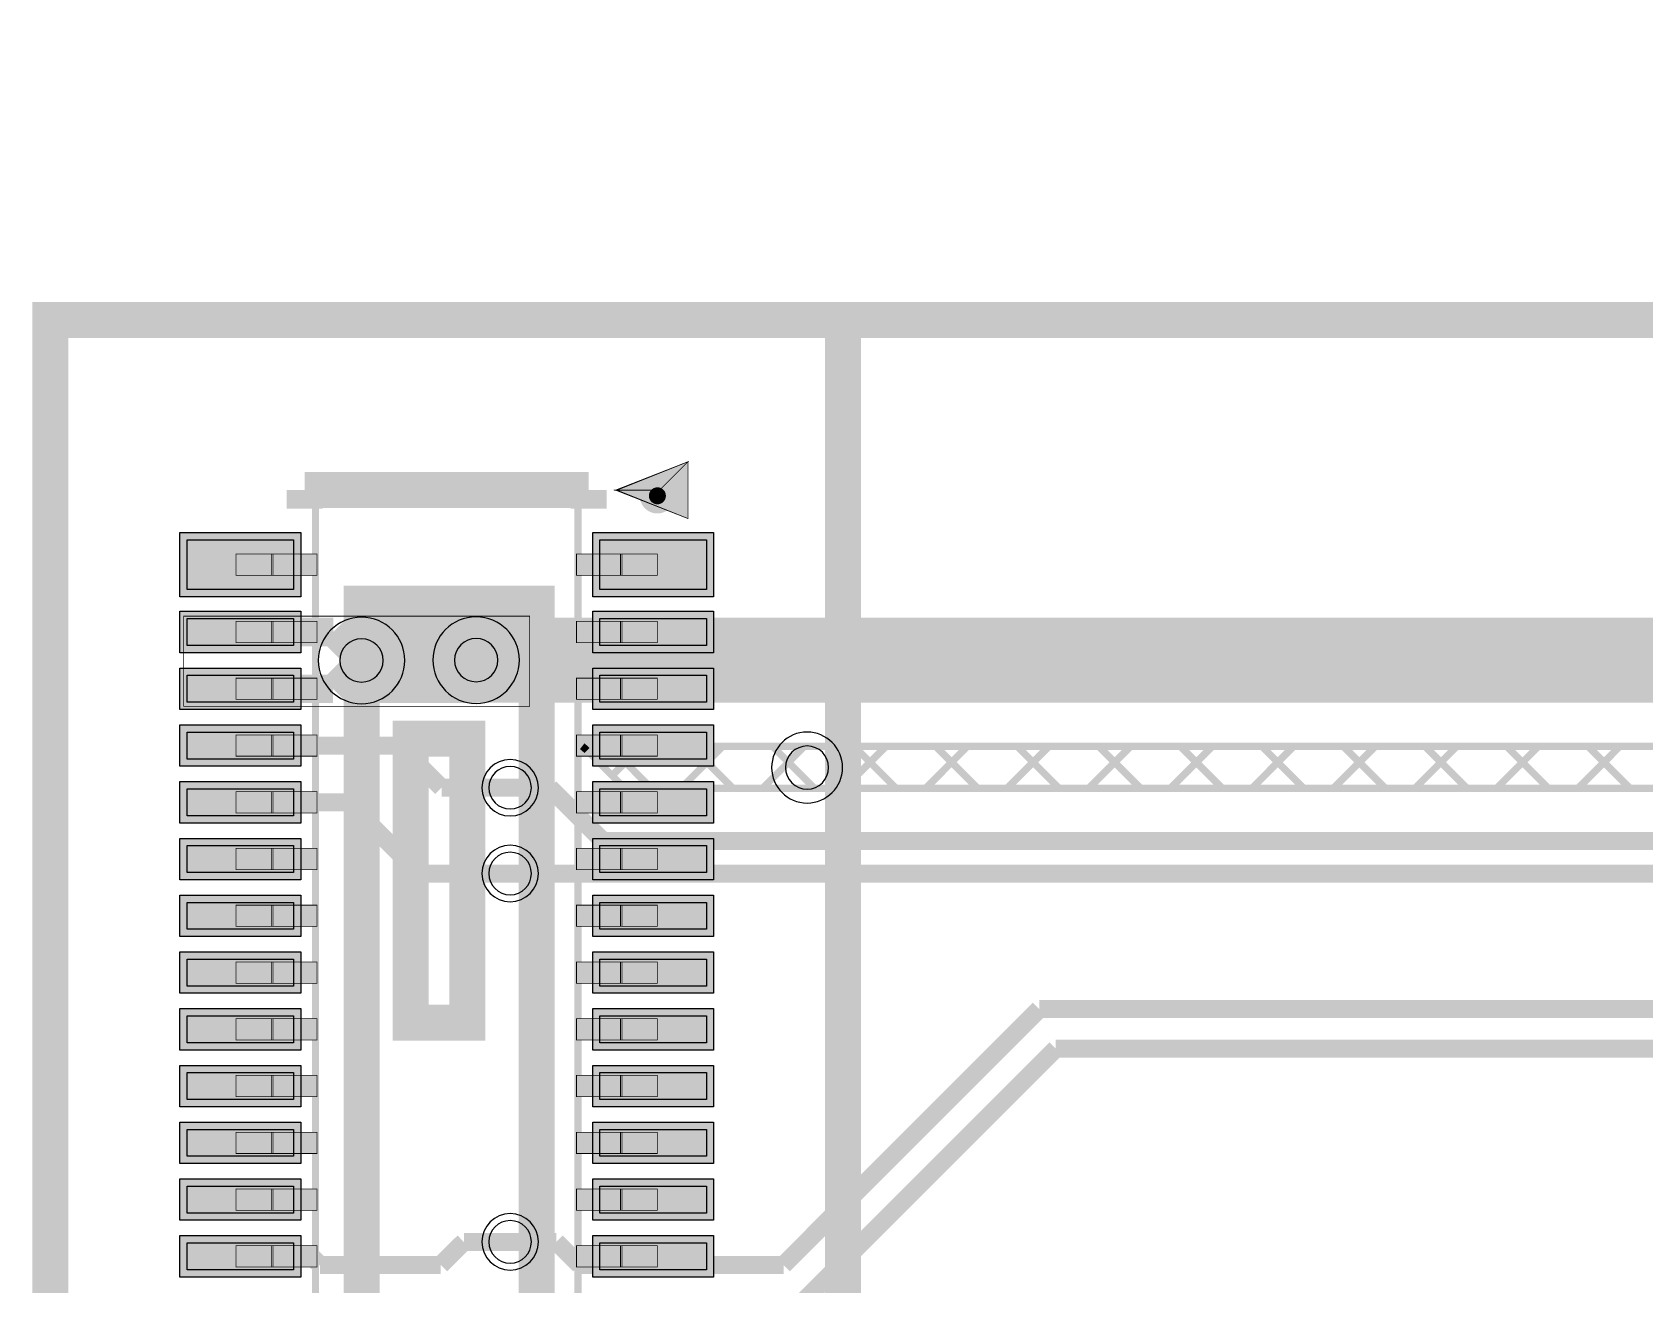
# Model space of a CAD drawing. Header units: millimetres. Extents: x -43 to 134, y -20 to 17.
# Drawn here: x -0.13 to 11.24, y -0.8 to 8.03 of the extents above; entities that cross this region are included whole.
import ezdxf

# ---------------------------------------------------------------- set-up
doc = ezdxf.new("R2010")
doc.units = ezdxf.units.MM
doc.header["$MEASUREMENT"] = 0
for name, color, linetype, true_color in [('Board-Outline-Layer', 7, 'Continuous', 0xff00ff), ('Bottom-Layer', 7, 'Continuous', 0x0000ff), ('Bottom-Paste-Mask-Layer', 7, 'Continuous', 0x800000), ('Bottom-Silkscreen-Layer', 7, 'Continuous', 0x66cc33), ('Bottom-Solder-Mask-Layer', 7, 'Continuous', 0xaa00ff), ('Component-Marking-Layer', 7, 'Continuous', 0x66ffcc), ('Component-Shape-Layer', 7, 'Continuous', 0x00cccc), ('Document-Layer', 7, 'Continuous', 0xffffff), ('Hole-Layer', 7, 'Continuous', 0x222222), ('Multi-Layer', 7, 'Continuous', 0xc0c0c0), ('Pin-Floating-Layer', 7, 'Continuous', 0xff99ff), ('Pin-Soldering-Layer', 7, 'Continuous', 0xcc9999), ('Top-Layer', 7, 'Continuous', 0xff0000)]:
    doc.layers.add(name, color=color, linetype=linetype, true_color=true_color)

msp = doc.modelspace()

# ---------------------------------------------------------------- hatches: boundary and pattern name
at = {"layer": 'Bottom-Layer'}
for points in [[(0.964, 4.45), (1.714, 4.45), (1.714, 4.1), (0.964, 4.1)], [(3.874, 4.45), (4.624, 4.45), (4.624, 4.1), (3.874, 4.1)], [(0.964, 3.895), (1.714, 3.895), (1.714, 3.705), (0.964, 3.705)], [(3.874, 3.895), (4.624, 3.895), (4.624, 3.705), (3.874, 3.705)], [(0.964, 3.495), (1.714, 3.495), (1.714, 3.305), (0.964, 3.305)], [(3.874, 3.495), (4.624, 3.495), (4.624, 3.305), (3.874, 3.305)], [(0.964, 3.095), (1.714, 3.095), (1.714, 2.905), (0.964, 2.905)], [(3.874, 3.095), (4.624, 3.095), (4.624, 2.905), (3.874, 2.905)], [(0.964, 2.695), (1.714, 2.695), (1.714, 2.505), (0.964, 2.505)], [(3.874, 2.695), (4.624, 2.695), (4.624, 2.505), (3.874, 2.505)], [(0.964, 2.295), (1.714, 2.295), (1.714, 2.105), (0.964, 2.105)], [(3.874, 2.295), (4.624, 2.295), (4.624, 2.105), (3.874, 2.105)], [(0.964, 1.895), (1.714, 1.895), (1.714, 1.705), (0.964, 1.705)], [(3.874, 1.895), (4.624, 1.895), (4.624, 1.705), (3.874, 1.705)], [(0.964, 1.495), (1.714, 1.495), (1.714, 1.305), (0.964, 1.305)], [(3.874, 1.495), (4.624, 1.495), (4.624, 1.305), (3.874, 1.305)], [(0.964, 1.095), (1.714, 1.095), (1.714, 0.905), (0.964, 0.905)], [(3.874, 1.095), (4.624, 1.095), (4.624, 0.905), (3.874, 0.905)], [(0.964, 0.695), (1.714, 0.695), (1.714, 0.505), (0.964, 0.505)], [(3.874, 0.695), (4.624, 0.695), (4.624, 0.505), (3.874, 0.505)], [(0.964, 0.295), (1.714, 0.295), (1.714, 0.105), (0.964, 0.105)], [(3.874, 0.295), (4.624, 0.295), (4.624, 0.105), (3.874, 0.105)], [(0.964, -0.105), (1.714, -0.105), (1.714, -0.295), (0.964, -0.295)], [(3.874, -0.105), (4.624, -0.105), (4.624, -0.295), (3.874, -0.295)], [(0.964, -0.505), (1.714, -0.505), (1.714, -0.695), (0.964, -0.695)], [(3.874, -0.505), (4.624, -0.505), (4.624, -0.695), (3.874, -0.695)]]:
    msp.add_hatch(color=256, dxfattribs=at).paths.add_polyline_path(points)
at = {"layer": 'Bottom-Paste-Mask-Layer'}
for points in [[(0.964, 4.45), (1.714, 4.45), (1.714, 4.1), (0.964, 4.1)], [(3.874, 4.45), (4.624, 4.45), (4.624, 4.1), (3.874, 4.1)], [(0.964, 3.895), (1.714, 3.895), (1.714, 3.705), (0.964, 3.705)], [(3.874, 3.895), (4.624, 3.895), (4.624, 3.705), (3.874, 3.705)], [(0.964, 3.495), (1.714, 3.495), (1.714, 3.305), (0.964, 3.305)], [(3.874, 3.495), (4.624, 3.495), (4.624, 3.305), (3.874, 3.305)], [(0.964, 3.095), (1.714, 3.095), (1.714, 2.905), (0.964, 2.905)], [(3.874, 3.095), (4.624, 3.095), (4.624, 2.905), (3.874, 2.905)], [(0.964, 2.695), (1.714, 2.695), (1.714, 2.505), (0.964, 2.505)], [(3.874, 2.695), (4.624, 2.695), (4.624, 2.505), (3.874, 2.505)], [(0.964, 2.295), (1.714, 2.295), (1.714, 2.105), (0.964, 2.105)], [(3.874, 2.295), (4.624, 2.295), (4.624, 2.105), (3.874, 2.105)], [(0.964, 1.895), (1.714, 1.895), (1.714, 1.705), (0.964, 1.705)], [(3.874, 1.895), (4.624, 1.895), (4.624, 1.705), (3.874, 1.705)], [(0.964, 1.495), (1.714, 1.495), (1.714, 1.305), (0.964, 1.305)], [(3.874, 1.495), (4.624, 1.495), (4.624, 1.305), (3.874, 1.305)], [(0.964, 1.095), (1.714, 1.095), (1.714, 0.905), (0.964, 0.905)], [(3.874, 1.095), (4.624, 1.095), (4.624, 0.905), (3.874, 0.905)], [(0.964, 0.695), (1.714, 0.695), (1.714, 0.505), (0.964, 0.505)], [(3.874, 0.695), (4.624, 0.695), (4.624, 0.505), (3.874, 0.505)], [(0.964, 0.295), (1.714, 0.295), (1.714, 0.105), (0.964, 0.105)], [(3.874, 0.295), (4.624, 0.295), (4.624, 0.105), (3.874, 0.105)], [(0.964, -0.105), (1.714, -0.105), (1.714, -0.295), (0.964, -0.295)], [(3.874, -0.105), (4.624, -0.105), (4.624, -0.295), (3.874, -0.295)], [(0.964, -0.505), (1.714, -0.505), (1.714, -0.695), (0.964, -0.695)], [(3.874, -0.505), (4.624, -0.505), (4.624, -0.695), (3.874, -0.695)]]:
    msp.add_hatch(color=256, dxfattribs=at).paths.add_polyline_path(points)
at = {"layer": 'Bottom-Silkscreen-Layer'}
msp.add_hatch(color=256, dxfattribs=at).paths.add_polyline_path([(4.494, 5), (4.494, 4.6), (3.994, 4.8)])
msp.add_hatch(color=256, dxfattribs=at).paths.add_polyline_path([(4.494, 5), (4.494, 4.6), (3.994, 4.8)])
at = {"layer": 'Bottom-Solder-Mask-Layer'}
for points in [[(0.913, 4.501), (1.765, 4.501), (1.765, 4.049), (0.913, 4.049)], [(3.823, 4.501), (4.675, 4.501), (4.675, 4.049), (3.823, 4.049)], [(0.913, 3.946), (1.765, 3.946), (1.765, 3.654), (0.913, 3.654)], [(3.823, 3.946), (4.675, 3.946), (4.675, 3.654), (3.823, 3.654)], [(0.913, 3.546), (1.765, 3.546), (1.765, 3.254), (0.913, 3.254)], [(3.823, 3.546), (4.675, 3.546), (4.675, 3.254), (3.823, 3.254)], [(0.913, 3.146), (1.765, 3.146), (1.765, 2.854), (0.913, 2.854)], [(3.823, 3.146), (4.675, 3.146), (4.675, 2.854), (3.823, 2.854)], [(0.913, 2.746), (1.765, 2.746), (1.765, 2.454), (0.913, 2.454)], [(3.823, 2.746), (4.675, 2.746), (4.675, 2.454), (3.823, 2.454)], [(0.913, 2.346), (1.765, 2.346), (1.765, 2.054), (0.913, 2.054)], [(3.823, 2.346), (4.675, 2.346), (4.675, 2.054), (3.823, 2.054)], [(0.913, 1.946), (1.765, 1.946), (1.765, 1.654), (0.913, 1.654)], [(3.823, 1.946), (4.675, 1.946), (4.675, 1.654), (3.823, 1.654)], [(0.913, 1.546), (1.765, 1.546), (1.765, 1.254), (0.913, 1.254)], [(3.823, 1.546), (4.675, 1.546), (4.675, 1.254), (3.823, 1.254)], [(0.913, 1.146), (1.765, 1.146), (1.765, 0.854), (0.913, 0.854)], [(3.823, 1.146), (4.675, 1.146), (4.675, 0.854), (3.823, 0.854)], [(0.913, 0.746), (1.765, 0.746), (1.765, 0.454), (0.913, 0.454)], [(3.823, 0.746), (4.675, 0.746), (4.675, 0.454), (3.823, 0.454)], [(0.913, 0.346), (1.765, 0.346), (1.765, 0.054), (0.913, 0.054)], [(3.823, 0.346), (4.675, 0.346), (4.675, 0.054), (3.823, 0.054)], [(0.913, -0.054), (1.765, -0.054), (1.765, -0.346), (0.913, -0.346)], [(3.823, -0.054), (4.675, -0.054), (4.675, -0.346), (3.823, -0.346)], [(0.913, -0.454), (1.765, -0.454), (1.765, -0.746), (0.913, -0.746)], [(3.823, -0.454), (4.675, -0.454), (4.675, -0.746), (3.823, -0.746)]]:
    msp.add_hatch(color=256, dxfattribs=at).paths.add_polyline_path(points)
at = {"layer": 'Component-Marking-Layer'}
msp.add_hatch(color=256, dxfattribs=at).paths.add_polyline_path([(4.219, 4.76, 1), (4.339, 4.76, 1)])
msp.add_hatch(color=256, dxfattribs=at).paths.add_polyline_path([(4.219, 4.76, 1), (4.339, 4.76, 1)])
at = {"layer": 'Document-Layer'}
for points in [[(3.984, 4.8), (4.294, 4.8), (4.494, 5), (4.494, 4.6)], [(3.984, 4.8), (4.294, 4.8), (4.494, 5)], [(3.984, 4.8), (4.294, 4.8), (4.494, 5), (4.494, 4.6)], [(3.984, 4.8), (4.294, 4.8), (4.494, 5)]]:
    msp.add_hatch(color=256, dxfattribs=at).paths.add_polyline_path(points)
at = {"layer": 'Pin-Floating-Layer'}
for points in [[(1.879, 4.35), (1.559, 4.35), (1.559, 4.2), (1.879, 4.2)], [(1.879, 4.35), (1.559, 4.35), (1.559, 4.2), (1.879, 4.2)], [(4.029, 4.35), (3.709, 4.35), (3.709, 4.2), (4.029, 4.2)], [(4.029, 4.35), (3.709, 4.35), (3.709, 4.2), (4.029, 4.2)], [(1.879, 3.875), (1.559, 3.875), (1.559, 3.725), (1.879, 3.725)], [(1.879, 3.875), (1.559, 3.875), (1.559, 3.725), (1.879, 3.725)], [(4.029, 3.875), (3.709, 3.875), (3.709, 3.725), (4.029, 3.725)], [(4.029, 3.875), (3.709, 3.875), (3.709, 3.725), (4.029, 3.725)], [(1.879, 3.475), (1.559, 3.475), (1.559, 3.325), (1.879, 3.325)], [(1.879, 3.475), (1.559, 3.475), (1.559, 3.325), (1.879, 3.325)], [(4.029, 3.475), (3.709, 3.475), (3.709, 3.325), (4.029, 3.325)], [(4.029, 3.475), (3.709, 3.475), (3.709, 3.325), (4.029, 3.325)], [(1.879, 3.075), (1.559, 3.075), (1.559, 2.925), (1.879, 2.925)], [(1.879, 3.075), (1.559, 3.075), (1.559, 2.925), (1.879, 2.925)], [(4.029, 3.075), (3.709, 3.075), (3.709, 2.925), (4.029, 2.925)], [(4.029, 3.075), (3.709, 3.075), (3.709, 2.925), (4.029, 2.925)], [(1.879, 2.675), (1.559, 2.675), (1.559, 2.525), (1.879, 2.525)], [(1.879, 2.675), (1.559, 2.675), (1.559, 2.525), (1.879, 2.525)], [(4.029, 2.675), (3.709, 2.675), (3.709, 2.525), (4.029, 2.525)], [(4.029, 2.675), (3.709, 2.675), (3.709, 2.525), (4.029, 2.525)], [(1.879, 2.275), (1.559, 2.275), (1.559, 2.125), (1.879, 2.125)], [(1.879, 2.275), (1.559, 2.275), (1.559, 2.125), (1.879, 2.125)], [(4.029, 2.275), (3.709, 2.275), (3.709, 2.125), (4.029, 2.125)], [(4.029, 2.275), (3.709, 2.275), (3.709, 2.125), (4.029, 2.125)], [(1.879, 1.875), (1.559, 1.875), (1.559, 1.725), (1.879, 1.725)], [(1.879, 1.875), (1.559, 1.875), (1.559, 1.725), (1.879, 1.725)], [(4.029, 1.875), (3.709, 1.875), (3.709, 1.725), (4.029, 1.725)], [(4.029, 1.875), (3.709, 1.875), (3.709, 1.725), (4.029, 1.725)], [(1.879, 1.475), (1.559, 1.475), (1.559, 1.325), (1.879, 1.325)], [(1.879, 1.475), (1.559, 1.475), (1.559, 1.325), (1.879, 1.325)], [(4.029, 1.475), (3.709, 1.475), (3.709, 1.325), (4.029, 1.325)], [(4.029, 1.475), (3.709, 1.475), (3.709, 1.325), (4.029, 1.325)], [(1.879, 1.075), (1.559, 1.075), (1.559, 0.925), (1.879, 0.925)], [(1.879, 1.075), (1.559, 1.075), (1.559, 0.925), (1.879, 0.925)], [(4.029, 1.075), (3.709, 1.075), (3.709, 0.925), (4.029, 0.925)], [(4.029, 1.075), (3.709, 1.075), (3.709, 0.925), (4.029, 0.925)], [(1.879, 0.675), (1.559, 0.675), (1.559, 0.525), (1.879, 0.525)], [(1.879, 0.675), (1.559, 0.675), (1.559, 0.525), (1.879, 0.525)], [(4.029, 0.675), (3.709, 0.675), (3.709, 0.525), (4.029, 0.525)], [(4.029, 0.675), (3.709, 0.675), (3.709, 0.525), (4.029, 0.525)], [(1.879, 0.275), (1.559, 0.275), (1.559, 0.125), (1.879, 0.125)], [(1.879, 0.275), (1.559, 0.275), (1.559, 0.125), (1.879, 0.125)], [(4.029, 0.275), (3.709, 0.275), (3.709, 0.125), (4.029, 0.125)], [(4.029, 0.275), (3.709, 0.275), (3.709, 0.125), (4.029, 0.125)], [(1.879, -0.125), (1.559, -0.125), (1.559, -0.275), (1.879, -0.275)], [(1.879, -0.125), (1.559, -0.125), (1.559, -0.275), (1.879, -0.275)], [(4.029, -0.125), (3.709, -0.125), (3.709, -0.275), (4.029, -0.275)], [(4.029, -0.125), (3.709, -0.125), (3.709, -0.275), (4.029, -0.275)], [(1.879, -0.525), (1.559, -0.525), (1.559, -0.675), (1.879, -0.675)], [(1.879, -0.525), (1.559, -0.525), (1.559, -0.675), (1.879, -0.675)], [(4.029, -0.525), (3.709, -0.525), (3.709, -0.675), (4.029, -0.675)], [(4.029, -0.525), (3.709, -0.525), (3.709, -0.675), (4.029, -0.675)]]:
    msp.add_hatch(color=256, dxfattribs=at).paths.add_polyline_path(points)
at = {"layer": 'Pin-Soldering-Layer'}
for points in [[(1.569, 4.35), (1.309, 4.35), (1.309, 4.2), (1.569, 4.2)], [(1.569, 4.35), (1.309, 4.35), (1.309, 4.2), (1.569, 4.2)], [(4.279, 4.35), (4.019, 4.35), (4.019, 4.2), (4.279, 4.2)], [(4.279, 4.35), (4.019, 4.35), (4.019, 4.2), (4.279, 4.2)], [(1.569, 3.875), (1.309, 3.875), (1.309, 3.725), (1.569, 3.725)], [(1.569, 3.875), (1.309, 3.875), (1.309, 3.725), (1.569, 3.725)], [(4.279, 3.875), (4.019, 3.875), (4.019, 3.725), (4.279, 3.725)], [(4.279, 3.875), (4.019, 3.875), (4.019, 3.725), (4.279, 3.725)], [(1.569, 3.475), (1.309, 3.475), (1.309, 3.325), (1.569, 3.325)], [(1.569, 3.475), (1.309, 3.475), (1.309, 3.325), (1.569, 3.325)], [(4.279, 3.475), (4.019, 3.475), (4.019, 3.325), (4.279, 3.325)], [(4.279, 3.475), (4.019, 3.475), (4.019, 3.325), (4.279, 3.325)], [(1.569, 3.075), (1.309, 3.075), (1.309, 2.925), (1.569, 2.925)], [(1.569, 3.075), (1.309, 3.075), (1.309, 2.925), (1.569, 2.925)], [(4.279, 3.075), (4.019, 3.075), (4.019, 2.925), (4.279, 2.925)], [(4.279, 3.075), (4.019, 3.075), (4.019, 2.925), (4.279, 2.925)], [(1.569, 2.675), (1.309, 2.675), (1.309, 2.525), (1.569, 2.525)], [(1.569, 2.675), (1.309, 2.675), (1.309, 2.525), (1.569, 2.525)], [(4.279, 2.675), (4.019, 2.675), (4.019, 2.525), (4.279, 2.525)], [(4.279, 2.675), (4.019, 2.675), (4.019, 2.525), (4.279, 2.525)], [(1.569, 2.275), (1.309, 2.275), (1.309, 2.125), (1.569, 2.125)], [(1.569, 2.275), (1.309, 2.275), (1.309, 2.125), (1.569, 2.125)], [(4.279, 2.275), (4.019, 2.275), (4.019, 2.125), (4.279, 2.125)], [(4.279, 2.275), (4.019, 2.275), (4.019, 2.125), (4.279, 2.125)], [(1.569, 1.875), (1.309, 1.875), (1.309, 1.725), (1.569, 1.725)], [(1.569, 1.875), (1.309, 1.875), (1.309, 1.725), (1.569, 1.725)], [(4.279, 1.875), (4.019, 1.875), (4.019, 1.725), (4.279, 1.725)], [(4.279, 1.875), (4.019, 1.875), (4.019, 1.725), (4.279, 1.725)], [(1.569, 1.475), (1.309, 1.475), (1.309, 1.325), (1.569, 1.325)], [(1.569, 1.475), (1.309, 1.475), (1.309, 1.325), (1.569, 1.325)], [(4.279, 1.475), (4.019, 1.475), (4.019, 1.325), (4.279, 1.325)], [(4.279, 1.475), (4.019, 1.475), (4.019, 1.325), (4.279, 1.325)], [(1.569, 1.075), (1.309, 1.075), (1.309, 0.925), (1.569, 0.925)], [(1.569, 1.075), (1.309, 1.075), (1.309, 0.925), (1.569, 0.925)], [(4.279, 1.075), (4.019, 1.075), (4.019, 0.925), (4.279, 0.925)], [(4.279, 1.075), (4.019, 1.075), (4.019, 0.925), (4.279, 0.925)], [(1.569, 0.675), (1.309, 0.675), (1.309, 0.525), (1.569, 0.525)], [(1.569, 0.675), (1.309, 0.675), (1.309, 0.525), (1.569, 0.525)], [(4.279, 0.675), (4.019, 0.675), (4.019, 0.525), (4.279, 0.525)], [(4.279, 0.675), (4.019, 0.675), (4.019, 0.525), (4.279, 0.525)], [(1.569, 0.275), (1.309, 0.275), (1.309, 0.125), (1.569, 0.125)], [(1.569, 0.275), (1.309, 0.275), (1.309, 0.125), (1.569, 0.125)], [(4.279, 0.275), (4.019, 0.275), (4.019, 0.125), (4.279, 0.125)], [(4.279, 0.275), (4.019, 0.275), (4.019, 0.125), (4.279, 0.125)], [(1.569, -0.125), (1.309, -0.125), (1.309, -0.275), (1.569, -0.275)], [(1.569, -0.125), (1.309, -0.125), (1.309, -0.275), (1.569, -0.275)], [(4.279, -0.125), (4.019, -0.125), (4.019, -0.275), (4.279, -0.275)], [(4.279, -0.125), (4.019, -0.125), (4.019, -0.275), (4.279, -0.275)], [(1.569, -0.525), (1.309, -0.525), (1.309, -0.675), (1.569, -0.675)], [(1.569, -0.525), (1.309, -0.525), (1.309, -0.675), (1.569, -0.675)], [(4.279, -0.525), (4.019, -0.525), (4.019, -0.675), (4.279, -0.675)], [(4.279, -0.525), (4.019, -0.525), (4.019, -0.675), (4.279, -0.675)]]:
    msp.add_hatch(color=256, dxfattribs=at).paths.add_polyline_path(points)

# ---------------------------------------------------------------- linework, layer by layer
at = {"layer": 'Board-Outline-Layer', "const_width": 0.254}
msp.add_lwpolyline([(98, -7.9), (90.165, -7.9), (88.265, -6), (0, -6), (0, 6), (88.265, 6), (88.265, 6), (90.165, 7.9), (98, 7.9)], close=True, dxfattribs=at)
at = {"layer": 'Bottom-Layer'}
for points in [[(0.964, 4.45), (1.714, 4.45), (1.714, 4.1), (0.964, 4.1)], [(3.874, 4.45), (4.624, 4.45), (4.624, 4.1), (3.874, 4.1)], [(0.964, 3.895), (1.714, 3.895), (1.714, 3.705), (0.964, 3.705)], [(3.874, 3.895), (4.624, 3.895), (4.624, 3.705), (3.874, 3.705)], [(0.964, 3.495), (1.714, 3.495), (1.714, 3.305), (0.964, 3.305)], [(3.874, 3.495), (4.624, 3.495), (4.624, 3.305), (3.874, 3.305)], [(0.964, 3.095), (1.714, 3.095), (1.714, 2.905), (0.964, 2.905)], [(3.874, 3.095), (4.624, 3.095), (4.624, 2.905), (3.874, 2.905)], [(0.964, 2.695), (1.714, 2.695), (1.714, 2.505), (0.964, 2.505)], [(3.874, 2.695), (4.624, 2.695), (4.624, 2.505), (3.874, 2.505)], [(0.964, 2.295), (1.714, 2.295), (1.714, 2.105), (0.964, 2.105)], [(3.874, 2.295), (4.624, 2.295), (4.624, 2.105), (3.874, 2.105)], [(0.964, 1.895), (1.714, 1.895), (1.714, 1.705), (0.964, 1.705)], [(3.874, 1.895), (4.624, 1.895), (4.624, 1.705), (3.874, 1.705)], [(0.964, 1.495), (1.714, 1.495), (1.714, 1.305), (0.964, 1.305)], [(3.874, 1.495), (4.624, 1.495), (4.624, 1.305), (3.874, 1.305)], [(0.964, 1.095), (1.714, 1.095), (1.714, 0.905), (0.964, 0.905)], [(3.874, 1.095), (4.624, 1.095), (4.624, 0.905), (3.874, 0.905)], [(0.964, 0.695), (1.714, 0.695), (1.714, 0.505), (0.964, 0.505)], [(3.874, 0.695), (4.624, 0.695), (4.624, 0.505), (3.874, 0.505)], [(0.964, 0.295), (1.714, 0.295), (1.714, 0.105), (0.964, 0.105)], [(3.874, 0.295), (4.624, 0.295), (4.624, 0.105), (3.874, 0.105)], [(0.964, -0.105), (1.714, -0.105), (1.714, -0.295), (0.964, -0.295)], [(3.874, -0.105), (4.624, -0.105), (4.624, -0.295), (3.874, -0.295)], [(0.964, -0.505), (1.714, -0.505), (1.714, -0.695), (0.964, -0.695)], [(3.874, -0.505), (4.624, -0.505), (4.624, -0.695), (3.874, -0.695)]]:
    msp.add_lwpolyline(points, close=True, dxfattribs=at)
at = {"layer": 'Bottom-Layer', "const_width": 0.00508}
msp.add_lwpolyline([(0.94, 3.912), (3.378, 3.912), (3.378, 3.277), (0.94, 3.277)], close=True, dxfattribs=at)
at = {"layer": 'Bottom-Layer'}
for points, const_width in [([(1.339, 3.8), (1.994, 3.8)], 0.201), ([(1.994, 3.8), (2.194, 3.6)], 0.201), ([(1.993, 3.4), (2.194, 3.6)], 0.201), ([(1.339, 3.4), (1.993, 3.4)], 0.201), ([(1.339, 3), (2.461, 3)], 0.127), ([(2.461, 3), (2.758, 2.703)], 0.127), ([(2.758, 2.703), (3.241, 2.703)], 0.127), ([(1.339, 2.6), (2.099, 2.6)], 0.127), ([(2.099, 2.6), (2.601, 2.098)], 0.127), ([(2.601, 2.098), (3.241, 2.098)], 0.127), ([(2.752, -0.66), (2.915, -0.498)], 0.127), ([(2.915, -0.498), (3.241, -0.498)], 0.127), ([(1.339, -0.6), (1.841, -0.6)], 0.127), ([(1.841, -0.6), (1.901, -0.66)], 0.127), ([(1.901, -0.66), (2.752, -0.66)], 0.127)]:
    msp.add_lwpolyline(points, dxfattribs=dict(at, const_width=const_width))
at = {"layer": 'Bottom-Paste-Mask-Layer'}
for points in [[(0.964, 4.45), (1.714, 4.45), (1.714, 4.1), (0.964, 4.1)], [(3.874, 4.45), (4.624, 4.45), (4.624, 4.1), (3.874, 4.1)], [(0.964, 3.895), (1.714, 3.895), (1.714, 3.705), (0.964, 3.705)], [(3.874, 3.895), (4.624, 3.895), (4.624, 3.705), (3.874, 3.705)], [(0.964, 3.495), (1.714, 3.495), (1.714, 3.305), (0.964, 3.305)], [(3.874, 3.495), (4.624, 3.495), (4.624, 3.305), (3.874, 3.305)], [(0.964, 3.095), (1.714, 3.095), (1.714, 2.905), (0.964, 2.905)], [(3.874, 3.095), (4.624, 3.095), (4.624, 2.905), (3.874, 2.905)], [(0.964, 2.695), (1.714, 2.695), (1.714, 2.505), (0.964, 2.505)], [(3.874, 2.695), (4.624, 2.695), (4.624, 2.505), (3.874, 2.505)], [(0.964, 2.295), (1.714, 2.295), (1.714, 2.105), (0.964, 2.105)], [(3.874, 2.295), (4.624, 2.295), (4.624, 2.105), (3.874, 2.105)], [(0.964, 1.895), (1.714, 1.895), (1.714, 1.705), (0.964, 1.705)], [(3.874, 1.895), (4.624, 1.895), (4.624, 1.705), (3.874, 1.705)], [(0.964, 1.495), (1.714, 1.495), (1.714, 1.305), (0.964, 1.305)], [(3.874, 1.495), (4.624, 1.495), (4.624, 1.305), (3.874, 1.305)], [(0.964, 1.095), (1.714, 1.095), (1.714, 0.905), (0.964, 0.905)], [(3.874, 1.095), (4.624, 1.095), (4.624, 0.905), (3.874, 0.905)], [(0.964, 0.695), (1.714, 0.695), (1.714, 0.505), (0.964, 0.505)], [(3.874, 0.695), (4.624, 0.695), (4.624, 0.505), (3.874, 0.505)], [(0.964, 0.295), (1.714, 0.295), (1.714, 0.105), (0.964, 0.105)], [(3.874, 0.295), (4.624, 0.295), (4.624, 0.105), (3.874, 0.105)], [(0.964, -0.105), (1.714, -0.105), (1.714, -0.295), (0.964, -0.295)], [(3.874, -0.105), (4.624, -0.105), (4.624, -0.295), (3.874, -0.295)], [(0.964, -0.505), (1.714, -0.505), (1.714, -0.695), (0.964, -0.695)], [(3.874, -0.505), (4.624, -0.505), (4.624, -0.695), (3.874, -0.695)]]:
    msp.add_lwpolyline(points, close=True, dxfattribs=at)
at = {"layer": 'Bottom-Silkscreen-Layer'}
for points, const_width in [([(4.494, 5), (4.494, 4.6), (3.994, 4.8)], 0.00508), ([(4.494, 5), (4.494, 4.6), (3.994, 4.8)], 0.00508), ([(2.194, 4), (2.194, -4.064), (3.429, -4.064), (3.429, 4)], 0.254), ([(2.194, 4), (2.194, -4.064), (3.429, -4.064), (3.429, 4)], 0.254), ([(2.54, 3.048), (2.54, 1.048), (2.94, 1.048), (2.94, 3.048)], 0.254), ([(2.54, 3.048), (2.54, 1.048), (2.94, 1.048), (2.94, 3.048)], 0.254)]:
    msp.add_lwpolyline(points, close=True, dxfattribs=dict(at, const_width=const_width))
at = {"layer": 'Bottom-Silkscreen-Layer', "const_width": 0.254}
for points in [[(1.794, 4.8), (1.794, 4.67)], [(1.794, 4.8), (3.794, 4.8)], [(1.794, 4.8), (1.794, 4.67)], [(1.794, 4.8), (3.794, 4.8)], [(3.794, 4.8), (3.794, 4.67)], [(3.794, 4.8), (3.794, 4.67)]]:
    msp.add_lwpolyline(points, dxfattribs=at)
at = {"layer": 'Bottom-Solder-Mask-Layer'}
for points in [[(0.913, 4.501), (1.765, 4.501), (1.765, 4.049), (0.913, 4.049)], [(3.823, 4.501), (4.675, 4.501), (4.675, 4.049), (3.823, 4.049)], [(0.913, 3.946), (1.765, 3.946), (1.765, 3.654), (0.913, 3.654)], [(3.823, 3.946), (4.675, 3.946), (4.675, 3.654), (3.823, 3.654)], [(0.913, 3.546), (1.765, 3.546), (1.765, 3.254), (0.913, 3.254)], [(3.823, 3.546), (4.675, 3.546), (4.675, 3.254), (3.823, 3.254)], [(0.913, 3.146), (1.765, 3.146), (1.765, 2.854), (0.913, 2.854)], [(3.823, 3.146), (4.675, 3.146), (4.675, 2.854), (3.823, 2.854)], [(0.913, 2.746), (1.765, 2.746), (1.765, 2.454), (0.913, 2.454)], [(3.823, 2.746), (4.675, 2.746), (4.675, 2.454), (3.823, 2.454)], [(0.913, 2.346), (1.765, 2.346), (1.765, 2.054), (0.913, 2.054)], [(3.823, 2.346), (4.675, 2.346), (4.675, 2.054), (3.823, 2.054)], [(0.913, 1.946), (1.765, 1.946), (1.765, 1.654), (0.913, 1.654)], [(3.823, 1.946), (4.675, 1.946), (4.675, 1.654), (3.823, 1.654)], [(0.913, 1.546), (1.765, 1.546), (1.765, 1.254), (0.913, 1.254)], [(3.823, 1.546), (4.675, 1.546), (4.675, 1.254), (3.823, 1.254)], [(0.913, 1.146), (1.765, 1.146), (1.765, 0.854), (0.913, 0.854)], [(3.823, 1.146), (4.675, 1.146), (4.675, 0.854), (3.823, 0.854)], [(0.913, 0.746), (1.765, 0.746), (1.765, 0.454), (0.913, 0.454)], [(3.823, 0.746), (4.675, 0.746), (4.675, 0.454), (3.823, 0.454)], [(0.913, 0.346), (1.765, 0.346), (1.765, 0.054), (0.913, 0.054)], [(3.823, 0.346), (4.675, 0.346), (4.675, 0.054), (3.823, 0.054)], [(0.913, -0.054), (1.765, -0.054), (1.765, -0.346), (0.913, -0.346)], [(3.823, -0.054), (4.675, -0.054), (4.675, -0.346), (3.823, -0.346)], [(0.913, -0.454), (1.765, -0.454), (1.765, -0.746), (0.913, -0.746)], [(3.823, -0.454), (4.675, -0.454), (4.675, -0.746), (3.823, -0.746)]]:
    msp.add_lwpolyline(points, close=True, dxfattribs=at)
at = {"layer": 'Component-Marking-Layer', "const_width": 0.129}
msp.add_lwpolyline([(4.219, 4.76, 1), (4.339, 4.76, 1)], format="xyb", close=True, dxfattribs=at)
msp.add_lwpolyline([(4.219, 4.76, 1), (4.339, 4.76, 1)], format="xyb", close=True, dxfattribs=at)
at = {"layer": 'Component-Shape-Layer', "const_width": 0.0508}
msp.add_lwpolyline([(1.869, 4.76), (1.869, -4.76), (3.719, -4.76), (3.719, 4.76)], close=True, dxfattribs=at)
msp.add_lwpolyline([(1.869, 4.76), (1.869, -4.76), (3.719, -4.76), (3.719, 4.76)], close=True, dxfattribs=at)
at = {"layer": 'Document-Layer'}
for points, const_width in [([(0, -6), (0, 6), (5.588, 6), (5.588, -6)], 0.254), ([(3.984, 4.8), (4.294, 4.8), (4.494, 5)], 0.00508), ([(3.984, 4.8), (4.294, 4.8), (4.494, 5)], 0.00508), ([(3.984, 4.8), (4.294, 4.8), (4.494, 5), (4.494, 4.6)], 0.00508), ([(3.984, 4.8), (4.294, 4.8), (4.494, 5), (4.494, 4.6)], 0.00508)]:
    msp.add_lwpolyline(points, close=True, dxfattribs=dict(at, const_width=const_width))
at = {"layer": 'Hole-Layer'}
for points in [[(2.041, 3.6, 1), (2.346, 3.6, 1)], [(5.182, 2.845, 1), (5.486, 2.845, 1)]]:
    msp.add_lwpolyline(points, format="xyb", close=True, dxfattribs=at)
for points in [[(2.849, 3.602, 1), (3.154, 3.602), (3.154, 3.602, 1), (2.849, 3.602)], [(3.091, 2.703, 1), (3.391, 2.703), (3.391, 2.703, 1), (3.091, 2.703)], [(3.091, 2.098, 1), (3.391, 2.098), (3.391, 2.098, 1), (3.091, 2.098)], [(3.091, -0.498, 1), (3.391, -0.498), (3.391, -0.498, 1), (3.091, -0.498)]]:
    msp.add_lwpolyline(points, format="xyb", dxfattribs=at)
at = {"layer": 'Multi-Layer'}
for points in [[(1.889, 3.6, 1), (2.499, 3.6), (2.499, 3.6, 1), (1.889, 3.6)], [(2.696, 3.602, 1), (3.306, 3.602), (3.306, 3.602, 1), (2.696, 3.602)], [(5.084, 2.845, 1), (5.584, 2.845), (5.584, 2.845, 1), (5.084, 2.845)]]:
    msp.add_lwpolyline(points, format="xyb", dxfattribs=at)
for points in [[(3.042, 2.703, 1), (3.44, 2.703, 1)], [(3.042, 2.098, 1), (3.44, 2.098, 1)], [(3.042, -0.498, 1), (3.44, -0.498, 1)]]:
    msp.add_lwpolyline(points, format="xyb", close=True, dxfattribs=at)
at = {"layer": 'Pin-Floating-Layer', "const_width": 0.00508}
for points in [[(1.879, 4.35), (1.559, 4.35), (1.559, 4.2), (1.879, 4.2)], [(1.879, 4.35), (1.559, 4.35), (1.559, 4.2), (1.879, 4.2)], [(4.029, 4.35), (3.709, 4.35), (3.709, 4.2), (4.029, 4.2)], [(4.029, 4.35), (3.709, 4.35), (3.709, 4.2), (4.029, 4.2)], [(1.879, 3.875), (1.559, 3.875), (1.559, 3.725), (1.879, 3.725)], [(1.879, 3.875), (1.559, 3.875), (1.559, 3.725), (1.879, 3.725)], [(4.029, 3.875), (3.709, 3.875), (3.709, 3.725), (4.029, 3.725)], [(4.029, 3.875), (3.709, 3.875), (3.709, 3.725), (4.029, 3.725)], [(1.879, 3.475), (1.559, 3.475), (1.559, 3.325), (1.879, 3.325)], [(1.879, 3.475), (1.559, 3.475), (1.559, 3.325), (1.879, 3.325)], [(4.029, 3.475), (3.709, 3.475), (3.709, 3.325), (4.029, 3.325)], [(4.029, 3.475), (3.709, 3.475), (3.709, 3.325), (4.029, 3.325)], [(1.879, 3.075), (1.559, 3.075), (1.559, 2.925), (1.879, 2.925)], [(1.879, 3.075), (1.559, 3.075), (1.559, 2.925), (1.879, 2.925)], [(4.029, 3.075), (3.709, 3.075), (3.709, 2.925), (4.029, 2.925)], [(4.029, 3.075), (3.709, 3.075), (3.709, 2.925), (4.029, 2.925)], [(1.879, 2.675), (1.559, 2.675), (1.559, 2.525), (1.879, 2.525)], [(1.879, 2.675), (1.559, 2.675), (1.559, 2.525), (1.879, 2.525)], [(4.029, 2.675), (3.709, 2.675), (3.709, 2.525), (4.029, 2.525)], [(4.029, 2.675), (3.709, 2.675), (3.709, 2.525), (4.029, 2.525)], [(1.879, 2.275), (1.559, 2.275), (1.559, 2.125), (1.879, 2.125)], [(1.879, 2.275), (1.559, 2.275), (1.559, 2.125), (1.879, 2.125)], [(4.029, 2.275), (3.709, 2.275), (3.709, 2.125), (4.029, 2.125)], [(4.029, 2.275), (3.709, 2.275), (3.709, 2.125), (4.029, 2.125)], [(1.879, 1.875), (1.559, 1.875), (1.559, 1.725), (1.879, 1.725)], [(1.879, 1.875), (1.559, 1.875), (1.559, 1.725), (1.879, 1.725)], [(4.029, 1.875), (3.709, 1.875), (3.709, 1.725), (4.029, 1.725)], [(4.029, 1.875), (3.709, 1.875), (3.709, 1.725), (4.029, 1.725)], [(1.879, 1.475), (1.559, 1.475), (1.559, 1.325), (1.879, 1.325)], [(1.879, 1.475), (1.559, 1.475), (1.559, 1.325), (1.879, 1.325)], [(4.029, 1.475), (3.709, 1.475), (3.709, 1.325), (4.029, 1.325)], [(4.029, 1.475), (3.709, 1.475), (3.709, 1.325), (4.029, 1.325)], [(1.879, 1.075), (1.559, 1.075), (1.559, 0.925), (1.879, 0.925)], [(1.879, 1.075), (1.559, 1.075), (1.559, 0.925), (1.879, 0.925)], [(4.029, 1.075), (3.709, 1.075), (3.709, 0.925), (4.029, 0.925)], [(4.029, 1.075), (3.709, 1.075), (3.709, 0.925), (4.029, 0.925)], [(1.879, 0.675), (1.559, 0.675), (1.559, 0.525), (1.879, 0.525)], [(1.879, 0.675), (1.559, 0.675), (1.559, 0.525), (1.879, 0.525)], [(4.029, 0.675), (3.709, 0.675), (3.709, 0.525), (4.029, 0.525)], [(4.029, 0.675), (3.709, 0.675), (3.709, 0.525), (4.029, 0.525)], [(1.879, 0.275), (1.559, 0.275), (1.559, 0.125), (1.879, 0.125)], [(1.879, 0.275), (1.559, 0.275), (1.559, 0.125), (1.879, 0.125)], [(4.029, 0.275), (3.709, 0.275), (3.709, 0.125), (4.029, 0.125)], [(4.029, 0.275), (3.709, 0.275), (3.709, 0.125), (4.029, 0.125)], [(1.879, -0.125), (1.559, -0.125), (1.559, -0.275), (1.879, -0.275)], [(1.879, -0.125), (1.559, -0.125), (1.559, -0.275), (1.879, -0.275)], [(4.029, -0.125), (3.709, -0.125), (3.709, -0.275), (4.029, -0.275)], [(4.029, -0.125), (3.709, -0.125), (3.709, -0.275), (4.029, -0.275)], [(1.879, -0.525), (1.559, -0.525), (1.559, -0.675), (1.879, -0.675)], [(1.879, -0.525), (1.559, -0.525), (1.559, -0.675), (1.879, -0.675)], [(4.029, -0.525), (3.709, -0.525), (3.709, -0.675), (4.029, -0.675)], [(4.029, -0.525), (3.709, -0.525), (3.709, -0.675), (4.029, -0.675)]]:
    msp.add_lwpolyline(points, close=True, dxfattribs=at)
at = {"layer": 'Pin-Soldering-Layer', "const_width": 0.00508}
for points in [[(1.569, 4.35), (1.309, 4.35), (1.309, 4.2), (1.569, 4.2)], [(1.569, 4.35), (1.309, 4.35), (1.309, 4.2), (1.569, 4.2)], [(4.279, 4.35), (4.019, 4.35), (4.019, 4.2), (4.279, 4.2)], [(4.279, 4.35), (4.019, 4.35), (4.019, 4.2), (4.279, 4.2)], [(1.569, 3.875), (1.309, 3.875), (1.309, 3.725), (1.569, 3.725)], [(1.569, 3.875), (1.309, 3.875), (1.309, 3.725), (1.569, 3.725)], [(4.279, 3.875), (4.019, 3.875), (4.019, 3.725), (4.279, 3.725)], [(4.279, 3.875), (4.019, 3.875), (4.019, 3.725), (4.279, 3.725)], [(1.569, 3.475), (1.309, 3.475), (1.309, 3.325), (1.569, 3.325)], [(1.569, 3.475), (1.309, 3.475), (1.309, 3.325), (1.569, 3.325)], [(4.279, 3.475), (4.019, 3.475), (4.019, 3.325), (4.279, 3.325)], [(4.279, 3.475), (4.019, 3.475), (4.019, 3.325), (4.279, 3.325)], [(1.569, 3.075), (1.309, 3.075), (1.309, 2.925), (1.569, 2.925)], [(1.569, 3.075), (1.309, 3.075), (1.309, 2.925), (1.569, 2.925)], [(4.279, 3.075), (4.019, 3.075), (4.019, 2.925), (4.279, 2.925)], [(4.279, 3.075), (4.019, 3.075), (4.019, 2.925), (4.279, 2.925)], [(1.569, 2.675), (1.309, 2.675), (1.309, 2.525), (1.569, 2.525)], [(1.569, 2.675), (1.309, 2.675), (1.309, 2.525), (1.569, 2.525)], [(4.279, 2.675), (4.019, 2.675), (4.019, 2.525), (4.279, 2.525)], [(4.279, 2.675), (4.019, 2.675), (4.019, 2.525), (4.279, 2.525)], [(1.569, 2.275), (1.309, 2.275), (1.309, 2.125), (1.569, 2.125)], [(1.569, 2.275), (1.309, 2.275), (1.309, 2.125), (1.569, 2.125)], [(4.279, 2.275), (4.019, 2.275), (4.019, 2.125), (4.279, 2.125)], [(4.279, 2.275), (4.019, 2.275), (4.019, 2.125), (4.279, 2.125)], [(1.569, 1.875), (1.309, 1.875), (1.309, 1.725), (1.569, 1.725)], [(1.569, 1.875), (1.309, 1.875), (1.309, 1.725), (1.569, 1.725)], [(4.279, 1.875), (4.019, 1.875), (4.019, 1.725), (4.279, 1.725)], [(4.279, 1.875), (4.019, 1.875), (4.019, 1.725), (4.279, 1.725)], [(1.569, 1.475), (1.309, 1.475), (1.309, 1.325), (1.569, 1.325)], [(1.569, 1.475), (1.309, 1.475), (1.309, 1.325), (1.569, 1.325)], [(4.279, 1.475), (4.019, 1.475), (4.019, 1.325), (4.279, 1.325)], [(4.279, 1.475), (4.019, 1.475), (4.019, 1.325), (4.279, 1.325)], [(1.569, 1.075), (1.309, 1.075), (1.309, 0.925), (1.569, 0.925)], [(1.569, 1.075), (1.309, 1.075), (1.309, 0.925), (1.569, 0.925)], [(4.279, 1.075), (4.019, 1.075), (4.019, 0.925), (4.279, 0.925)], [(4.279, 1.075), (4.019, 1.075), (4.019, 0.925), (4.279, 0.925)], [(1.569, 0.675), (1.309, 0.675), (1.309, 0.525), (1.569, 0.525)], [(1.569, 0.675), (1.309, 0.675), (1.309, 0.525), (1.569, 0.525)], [(4.279, 0.675), (4.019, 0.675), (4.019, 0.525), (4.279, 0.525)], [(4.279, 0.675), (4.019, 0.675), (4.019, 0.525), (4.279, 0.525)], [(1.569, 0.275), (1.309, 0.275), (1.309, 0.125), (1.569, 0.125)], [(1.569, 0.275), (1.309, 0.275), (1.309, 0.125), (1.569, 0.125)], [(4.279, 0.275), (4.019, 0.275), (4.019, 0.125), (4.279, 0.125)], [(4.279, 0.275), (4.019, 0.275), (4.019, 0.125), (4.279, 0.125)], [(1.569, -0.125), (1.309, -0.125), (1.309, -0.275), (1.569, -0.275)], [(1.569, -0.125), (1.309, -0.125), (1.309, -0.275), (1.569, -0.275)], [(4.279, -0.125), (4.019, -0.125), (4.019, -0.275), (4.279, -0.275)], [(4.279, -0.125), (4.019, -0.125), (4.019, -0.275), (4.279, -0.275)], [(1.569, -0.525), (1.309, -0.525), (1.309, -0.675), (1.569, -0.675)], [(1.569, -0.525), (1.309, -0.525), (1.309, -0.675), (1.569, -0.675)], [(4.279, -0.525), (4.019, -0.525), (4.019, -0.675), (4.279, -0.675)], [(4.279, -0.525), (4.019, -0.525), (4.019, -0.675), (4.279, -0.675)]]:
    msp.add_lwpolyline(points, close=True, dxfattribs=at)
at = {"layer": 'Top-Layer', "const_width": 0.0508}
msp.add_lwpolyline([(89.073, 2.995, 0.199), (89.502, 3.172), (92.708, 6.378), (93.412, 6.378, 0.032), (93.401, 6.34), (93.345, 6.34, 0.199), (93.083, 6.231), (89.55, 2.698), (4.05, 2.698), (3.783, 2.965, 0.03), (3.749, 2.995)], format="xyb", close=True, dxfattribs=at)
at = {"layer": 'Top-Layer'}
for points, const_width in [([(2.194, 3.6), (3, 3.6)], 0.599), ([(89.073, 3.602), (3.001, 3.602)], 0.599), ([(3.941, 2.995), (4.237, 2.698)], 0.0508), ([(3.96, 2.788), (4.166, 2.995)], 0.0508), ([(4.444, 2.698), (4.741, 2.995)], 0.0508), ([(4.515, 2.995), (4.812, 2.698)], 0.0508), ([(5.019, 2.698), (5.316, 2.995)], 0.0508), ([(5.09, 2.995), (5.387, 2.698)], 0.0508), ([(5.594, 2.698), (5.891, 2.995)], 0.0508), ([(5.665, 2.995), (5.962, 2.698)], 0.0508), ([(6.169, 2.698), (6.465, 2.995)], 0.0508), ([(6.24, 2.995), (6.536, 2.698)], 0.0508), ([(6.743, 2.698), (7.04, 2.995)], 0.0508), ([(6.814, 2.995), (7.111, 2.698)], 0.0508), ([(7.318, 2.698), (7.615, 2.995)], 0.0508), ([(7.389, 2.995), (7.686, 2.698)], 0.0508), ([(7.893, 2.698), (8.19, 2.995)], 0.0508), ([(7.964, 2.995), (8.261, 2.698)], 0.0508), ([(8.468, 2.698), (8.764, 2.995)], 0.0508), ([(8.539, 2.995), (8.835, 2.698)], 0.0508), ([(9.042, 2.698), (9.339, 2.995)], 0.0508), ([(9.113, 2.995), (9.41, 2.698)], 0.0508), ([(9.617, 2.698), (9.914, 2.995)], 0.0508), ([(9.688, 2.995), (9.985, 2.698)], 0.0508), ([(10.192, 2.698), (10.489, 2.995)], 0.0508), ([(10.263, 2.995), (10.56, 2.698)], 0.0508), ([(10.767, 2.698), (11.063, 2.995)], 0.0508), ([(10.838, 2.995), (11.134, 2.698)], 0.0508), ([(3.241, 2.703), (3.52, 2.703)], 0.127), ([(3.52, 2.703), (3.896, 2.327)], 0.127), ([(3.896, 2.327), (89.703, 2.327)], 0.127), ([(89.798, 2.098), (3.241, 2.098)], 0.127), ([(6.971, 1.143), (5.168, -0.66)], 0.127), ([(90.17, 1.143), (6.971, 1.143)], 0.127), ([(5.284, -0.939), (7.087, 0.864)], 0.127), ([(7.087, 0.864), (90.055, 0.864)], 0.127), ([(3.567, -0.498), (3.241, -0.498)], 0.127), ([(3.73, -0.66), (3.567, -0.498)], 0.127), ([(5.168, -0.66), (3.73, -0.66)], 0.127)]:
    msp.add_lwpolyline(points, dxfattribs=dict(at, const_width=const_width))

doc.saveas('drawing.dxf')
